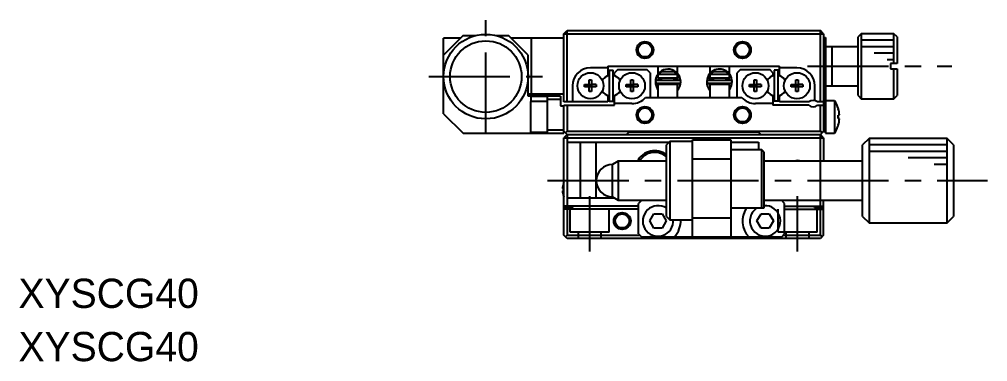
# Model space of a CAD drawing. Extents: x 35 to 355, y 20 to 260.
# Drawn here: x 38.1 to 187.2, y 20.4 to 73 of the extents above; entities that cross this region are included whole.
import ezdxf

# ---------------------------------------------------------------- set-up
doc = ezdxf.new("R2010")
doc.units = 0
doc.header["$LTSCALE"] = 10
doc.linetypes.add('CENTER', pattern=[2, 1.25, -0.25, 0.25, -0.25])
doc.linetypes.add('DASHED', pattern=[3.5, 2, -1.5])
doc.layers.get('0').update_dxf_attribs({"linetype": 'CONTINUOUS'})
doc.layers.add('CENTER', color=1, linetype='CENTER')
doc.styles.get("Standard").update_dxf_attribs({"font": 'FGP教科書体NT-M'})

msp = doc.modelspace()

# ---------------------------------------------------------------- linework, layer by layer
at = {"color": 7, "linetype": 'CONTINUOUS'}
for p, q in [((106.440198, 70.522405), (103.440198, 67.522405)), ((106.040198, 70.122405), (103.440198, 70.122405)), ((103.440198, 58.522405), (103.440198, 70.122405)), ((106.440198, 70.522405), (108.340198, 70.522405)), ((111.540198, 70.522405), (113.440198, 70.522405)), ((116.440198, 67.522405), (113.440198, 70.522405)), ((121.940198, 70.122405), (113.840198, 70.122405)), ((116.940198, 70.122405), (116.940198, 61.522405)), ((121.940198, 70.822405), (122.440198, 71.322405)), ((121.940198, 60.322405), (121.940198, 70.822405)), ((121.940198, 70.822405), (161.940198, 70.822405)), ((122.440198, 71.322405), (161.440198, 71.322405)), ((122.440198, 60.322405), (122.440198, 71.322405)), ((161.940198, 70.822405), (161.440198, 71.322405)), ((161.440198, 60.322405), (161.440198, 71.322405)), ((161.940198, 70.822405), (161.940198, 55.722405)), ((161.940198, 70.222405), (162.240198, 70.222405)), ((162.240198, 70.222405), (162.240198, 55.522405)), ((167.740198, 70.822405), (167.240198, 70.322405)), ((167.240198, 61.322405), (167.240198, 70.322405)), ((167.740198, 70.822405), (167.740198, 60.822405)), ((172.740198, 70.822405), (167.740198, 70.822405)), ((172.740198, 66.222405), (172.740198, 70.822405)), ((173.240198, 70.322405), (172.740198, 70.822405)), ((173.240198, 70.322405), (173.240198, 66.222405)), ((167.240198, 68.822405), (162.240198, 68.822405)), ((163.240198, 62.822405), (163.240198, 68.822405)), ((116.440198, 61.222405), (116.440198, 67.522405)), ((128.740198, 65.822405), (155.140198, 65.822405)), ((128.740198, 65.822405), (128.740198, 64.373211)), ((136.440198, 65.822405), (136.440198, 64.61373)), ((139.440198, 64.726261), (139.440198, 65.822405)), ((144.440198, 65.822405), (144.440198, 64.726204)), ((147.440198, 64.61274), (147.440198, 65.822405)), ((155.140198, 64.373211), (155.140198, 65.822405)), ((172.240198, 66.222405), (172.240198, 65.422405)), ((173.240198, 66.222405), (172.240198, 66.222405)), ((128.740198, 65.572405), (126.040198, 65.572405)), ((128.480102, 64.223045), (128.740198, 64.373211)), ((128.940198, 65.222405), (128.940198, 60.422405)), ((128.940198, 65.222405), (129.540198, 65.222405)), ((129.540198, 60.422405), (129.540198, 65.222405)), ((130.240198, 65.322405), (129.740198, 64.822405)), ((129.740198, 64.373211), (129.740198, 64.822405)), ((129.740198, 64.373211), (130.000293, 64.223045)), ((130.240198, 65.322405), (134.740198, 65.322405)), ((135.240198, 64.822405), (134.740198, 65.322405)), ((135.240198, 64.822405), (135.240198, 61.022405)), ((136.192836, 64.192463), (136.17122, 64.134566)), ((136.207524, 64.184533), (136.192483, 64.190781)), ((136.196864, 64.198223), (136.197775, 64.201009)), ((136.408582, 64.079978), (136.197758, 64.19524)), ((136.440198, 64.522405), (136.440198, 64.022405)), ((139.440198, 64.522405), (136.440198, 64.522405)), ((136.494514, 64.522405), (137.023682, 65.022405)), ((137.023682, 65.022405), (138.856713, 65.022405)), ((138.856713, 65.022405), (139.385881, 64.522405)), ((139.542668, 64.133117), (139.440186, 64.075966)), ((139.440198, 64.022405), (139.440198, 64.522405)), ((139.492455, 64.096766), (139.505394, 64.103537)), ((139.505394, 64.103537), (139.518967, 64.110382)), ((139.518967, 64.110382), (139.53308, 64.117252)), ((139.53308, 64.117252), (139.547636, 64.124102)), ((139.776403, 64.201272), (139.542668, 64.133117)), ((139.547636, 64.124102), (139.562534, 64.130883)), ((139.562534, 64.130883), (139.577673, 64.137549)), ((139.577673, 64.137549), (139.592947, 64.144054)), ((139.592947, 64.144054), (139.608252, 64.150353)), ((139.608252, 64.150353), (139.623481, 64.156403)), ((139.623481, 64.156403), (139.638531, 64.162162)), ((139.638531, 64.162162), (139.653296, 64.167591)), ((139.653296, 64.167591), (139.667677, 64.172652)), ((139.667677, 64.172652), (139.681572, 64.177309)), ((139.681572, 64.177309), (139.694888, 64.181532)), ((139.694888, 64.181532), (139.707531, 64.185291)), ((139.707531, 64.185291), (139.719416, 64.18856)), ((139.719416, 64.18856), (139.730459, 64.191316)), ((139.730459, 64.191316), (139.740585, 64.193541)), ((139.740585, 64.193541), (139.749724, 64.195219)), ((139.749724, 64.195219), (139.757814, 64.196339)), ((139.757814, 64.196339), (139.764797, 64.196893)), ((139.764797, 64.196893), (139.770627, 64.196876)), ((139.770627, 64.196876), (139.775263, 64.19629)), ((139.775263, 64.19629), (139.778817, 64.195063)), ((139.778817, 64.195063), (139.780987, 64.193219)), ((139.780987, 64.193219), (139.781403, 64.192463)), ((139.788653, 64.174736), (139.781403, 64.192463)), ((139.800448, 64.142363), (139.788653, 64.174736)), ((139.810607, 64.109452), (139.800448, 64.142363)), ((139.935642, 63.454379), (139.802099, 64.13837)), ((139.819106, 64.076083), (139.810607, 64.109452)), ((144.07872, 64.139459), (143.944737, 63.453198)), ((144.07576, 64.129496), (144.066245, 64.096375)), ((144.086924, 64.162111), (144.07576, 64.129496)), ((144.098992, 64.192463), (144.086924, 64.162111)), ((144.099408, 64.193219), (144.098992, 64.192463)), ((144.101578, 64.195063), (144.099408, 64.193219)), ((144.104336, 64.201855), (144.1003, 64.192425)), ((144.105132, 64.19629), (144.101578, 64.195063)), ((144.103992, 64.201272), (144.337727, 64.133117)), ((144.109768, 64.196876), (144.105132, 64.19629)), ((144.115598, 64.196893), (144.109768, 64.196876)), ((144.122581, 64.196339), (144.115598, 64.196893)), ((144.130671, 64.195219), (144.122581, 64.196339)), ((144.13981, 64.193541), (144.130671, 64.195219)), ((144.149936, 64.191316), (144.13981, 64.193541)), ((144.160979, 64.18856), (144.149936, 64.191316)), ((144.172864, 64.185291), (144.160979, 64.18856)), ((144.185507, 64.181532), (144.172864, 64.185291)), ((144.198823, 64.177309), (144.185507, 64.181532)), ((144.212718, 64.172652), (144.198823, 64.177309)), ((144.227099, 64.167591), (144.212718, 64.172652)), ((144.241865, 64.162162), (144.227099, 64.167591)), ((144.256914, 64.156403), (144.241865, 64.162162)), ((144.272144, 64.150353), (144.256914, 64.156403)), ((144.287448, 64.144054), (144.272144, 64.150353)), ((144.302722, 64.137549), (144.287448, 64.144054)), ((144.317861, 64.130883), (144.302722, 64.137549)), ((144.332759, 64.124102), (144.317861, 64.130883)), ((144.347315, 64.117252), (144.332759, 64.124102)), ((144.337727, 64.133117), (144.44021, 64.075966)), ((144.361428, 64.110382), (144.347315, 64.117252)), ((144.375001, 64.103537), (144.361428, 64.110382)), ((144.387941, 64.096766), (144.375001, 64.103537)), ((144.440198, 64.522405), (144.440198, 64.022405)), ((147.440198, 64.522405), (144.440198, 64.522405)), ((144.494514, 64.522405), (145.023682, 65.022405)), ((145.023682, 65.022405), (146.856713, 65.022405)), ((146.856713, 65.022405), (147.385881, 64.522405)), ((147.440198, 64.022405), (147.440198, 64.522405)), ((147.471813, 64.079978), (147.682638, 64.19524)), ((147.672871, 64.184533), (147.687912, 64.190781)), ((147.682638, 64.19524), (147.682621, 64.201009)), ((147.708285, 64.137299), (147.687559, 64.192463)), ((149.140198, 65.322405), (148.640198, 64.822405)), ((148.640198, 61.022405), (148.640198, 64.822405)), ((149.140198, 65.322405), (153.640198, 65.322405)), ((154.140198, 64.822405), (153.640198, 65.322405)), ((154.140198, 64.373211), (153.880102, 64.223045)), ((154.140198, 64.822405), (154.140198, 64.373211)), ((154.340198, 65.222405), (154.340198, 60.422405)), ((154.940198, 65.222405), (154.340198, 65.222405)), ((154.940198, 60.422405), (154.940198, 65.222405)), ((157.840198, 65.572405), (155.140198, 65.572405)), ((155.400293, 64.223045), (155.140198, 64.373211)), ((172.240198, 65.422405), (173.240198, 65.422405)), ((172.740198, 60.822405), (172.740198, 65.422405)), ((173.240198, 65.422405), (173.240198, 61.322405)), ((123.290198, 62.822405), (123.290198, 60.322405)), ((125.153836, 62.642405), (125.153836, 63.002405)), ((125.153836, 63.002405), (125.860198, 63.002405)), ((125.860198, 62.642405), (125.153836, 62.642405)), ((125.860198, 63.708767), (126.220198, 63.708767)), ((125.860198, 63.002405), (125.860198, 63.708767)), ((125.87057, 62.992033), (125.860198, 63.002405)), ((125.87057, 62.652778), (125.860198, 62.642405)), ((125.860198, 61.936044), (125.860198, 62.642405)), ((125.87057, 62.652778), (125.87057, 62.992033)), ((125.87057, 62.992033), (126.209825, 62.992033)), ((126.209825, 62.652778), (125.87057, 62.652778)), ((126.209825, 62.992033), (126.220198, 63.002405)), ((126.209825, 62.992033), (126.209825, 62.652778)), ((126.209825, 62.652778), (126.220198, 62.642405)), ((126.220198, 63.708767), (126.220198, 63.002405)), ((126.926559, 63.002405), (126.220198, 63.002405)), ((126.220198, 62.642405), (126.220198, 61.936044)), ((126.926559, 62.642405), (126.220198, 62.642405)), ((126.926559, 63.002405), (126.926559, 62.642405)), ((131.553836, 62.642405), (131.553836, 63.002405)), ((131.553836, 63.002405), (132.260198, 63.002405)), ((132.260198, 62.642405), (131.553836, 62.642405)), ((132.260198, 63.708767), (132.620198, 63.708767)), ((132.260198, 63.002405), (132.260198, 63.708767)), ((132.27057, 62.992033), (132.260198, 63.002405)), ((132.27057, 62.652778), (132.260198, 62.642405)), ((132.260198, 61.936044), (132.260198, 62.642405)), ((132.27057, 62.652778), (132.27057, 62.992033)), ((132.27057, 62.992033), (132.609825, 62.992033)), ((132.609825, 62.652778), (132.27057, 62.652778)), ((132.609825, 62.992033), (132.620198, 63.002405)), ((132.609825, 62.992033), (132.609825, 62.652778)), ((132.609825, 62.652778), (132.620198, 62.642405)), ((132.620198, 63.708767), (132.620198, 63.002405)), ((133.326559, 63.002405), (132.620198, 63.002405)), ((132.620198, 62.642405), (132.620198, 61.936044)), ((133.326559, 62.642405), (132.620198, 62.642405)), ((133.326559, 63.002405), (133.326559, 62.642405)), ((139.737119, 63.628887), (136.237119, 63.628887)), ((136.237119, 63.228887), (139.737119, 63.228887)), ((136.440211, 64.068365), (136.408582, 64.079978)), ((136.440198, 64.022405), (139.440198, 64.022405)), ((139.440198, 63.022405), (136.440198, 63.022405)), ((136.440198, 63.022405), (136.440198, 61.022405)), ((136.448917, 63.628979), (136.554413, 64.022586)), ((136.490424, 63.022315), (136.449221, 63.228883)), ((136.537918, 63.927481), (136.53853, 63.942285)), ((136.53807, 63.912669), (136.537918, 63.927481)), ((136.538983, 63.897888), (136.53807, 63.912669)), ((136.53853, 63.942285), (136.539903, 63.957042)), ((136.540654, 63.88318), (136.538983, 63.897888)), ((136.539903, 63.957042), (136.542034, 63.97171)), ((136.543077, 63.868582), (136.540654, 63.88318)), ((136.542034, 63.97171), (136.544917, 63.986251)), ((136.546244, 63.854134), (136.543077, 63.868582)), ((136.544917, 63.986251), (136.548544, 64.000625)), ((136.550144, 63.839874), (136.546244, 63.854134)), ((136.548544, 64.000625), (136.552903, 64.014794)), ((136.554765, 63.825837), (136.550144, 63.839874)), ((136.552903, 64.014794), (136.55758, 64.027692)), ((136.560092, 63.81206), (136.554765, 63.825837)), ((136.55562, 63.822405), (136.940198, 63.822405)), ((136.566109, 63.798578), (136.560092, 63.81206)), ((136.572798, 63.785423), (136.566109, 63.798578)), ((136.580139, 63.772629), (136.572798, 63.785423)), ((136.588112, 63.760225), (136.580139, 63.772629)), ((136.596693, 63.74824), (136.588112, 63.760225)), ((136.60586, 63.736704), (136.596693, 63.74824)), ((136.615587, 63.725641), (136.60586, 63.736704)), ((136.625849, 63.715078), (136.615587, 63.725641)), ((136.636619, 63.705038), (136.625849, 63.715078)), ((136.647869, 63.695543), (136.636619, 63.705038)), ((136.65957, 63.686613), (136.647869, 63.695543)), ((136.671695, 63.678269), (136.65957, 63.686613)), ((136.684212, 63.670527), (136.671695, 63.678269)), ((136.697091, 63.663405), (136.684212, 63.670527)), ((136.710302, 63.656917), (136.697091, 63.663405)), ((136.723812, 63.651078), (136.710302, 63.656917)), ((136.737591, 63.645899), (136.723812, 63.651078)), ((136.751605, 63.641392), (136.737591, 63.645899)), ((136.765821, 63.637566), (136.751605, 63.641392)), ((136.780208, 63.634429), (136.765821, 63.637566)), ((136.794731, 63.631988), (136.780208, 63.634429)), ((136.809357, 63.630248), (136.794731, 63.631988)), ((136.824052, 63.629214), (136.809357, 63.630248)), ((136.838007, 63.628887), (136.824052, 63.629214)), ((136.940198, 64.022405), (136.940198, 63.628887)), ((136.940198, 63.228887), (136.940198, 63.022405)), ((138.940198, 63.628887), (138.940198, 64.022405)), ((138.940198, 63.822405), (139.418524, 63.822405)), ((138.940198, 63.022405), (138.940198, 63.228887)), ((139.141556, 63.628937), (139.136232, 63.628887)), ((139.156278, 63.629557), (139.141556, 63.628937)), ((139.170956, 63.630884), (139.156278, 63.629557)), ((139.185555, 63.632917), (139.170956, 63.630884)), ((139.200043, 63.635652), (139.185555, 63.632917)), ((139.214385, 63.639082), (139.200043, 63.635652)), ((139.228547, 63.643203), (139.214385, 63.639082)), ((139.242497, 63.648005), (139.228547, 63.643203)), ((139.2562, 63.653478), (139.242497, 63.648005)), ((139.269624, 63.659613), (139.2562, 63.653478)), ((139.282737, 63.666395), (139.269624, 63.659613)), ((139.295507, 63.673812), (139.282737, 63.666395)), ((139.307901, 63.681848), (139.295507, 63.673812)), ((139.319888, 63.690484), (139.307901, 63.681848)), ((139.331439, 63.699704), (139.319888, 63.690484)), ((139.342523, 63.709486), (139.331439, 63.699704)), ((139.353112, 63.719809), (139.342523, 63.709486)), ((139.363176, 63.73065), (139.353112, 63.719809)), ((139.37269, 63.741983), (139.363176, 63.73065)), ((139.381627, 63.753782), (139.37269, 63.741983)), ((139.389961, 63.766018), (139.381627, 63.753782)), ((139.397669, 63.778664), (139.389961, 63.766018)), ((139.40473, 63.791686), (139.397669, 63.778664)), ((139.411122, 63.805053), (139.40473, 63.791686)), ((139.416827, 63.81873), (139.411122, 63.805053)), ((139.413311, 64.03591), (139.41893, 64.021666)), ((139.421827, 63.832683), (139.416827, 63.81873)), ((139.41893, 64.021666), (139.423633, 64.00765)), ((139.426108, 63.846875), (139.421827, 63.832683)), ((139.423633, 64.00765), (139.427615, 63.993406)), ((139.429656, 63.861269), (139.426108, 63.846875)), ((139.427615, 63.993406), (139.430863, 63.97897)), ((139.43246, 63.875825), (139.429656, 63.861269)), ((139.430863, 63.97897), (139.433366, 63.964381)), ((139.434513, 63.890507), (139.43246, 63.875825)), ((139.433366, 63.964381), (139.435117, 63.949677)), ((139.435808, 63.905272), (139.434513, 63.890507)), ((139.435117, 63.949677), (139.43611, 63.934897)), ((139.43634, 63.920083), (139.435808, 63.905272)), ((139.43611, 63.934897), (139.43634, 63.920083)), ((139.440198, 64.06561), (139.448739, 64.071335)), ((139.440198, 61.022405), (139.440198, 63.022405)), ((139.477281, 62.999198), (139.440637, 62.888147)), ((139.448739, 64.071335), (139.458305, 64.077356)), ((139.458305, 64.077356), (139.468829, 64.08363)), ((139.468829, 64.08363), (139.480238, 64.090115)), ((139.525303, 63.228865), (139.477281, 62.999198)), ((139.480238, 64.090115), (139.492455, 64.096766)), ((139.769101, 63.626242), (139.774721, 63.638313)), ((139.774721, 63.638313), (139.788196, 63.670092)), ((139.788196, 63.670092), (139.80006, 63.702487)), ((139.80006, 63.702487), (139.810286, 63.735418)), ((139.810286, 63.735418), (139.818848, 63.768805)), ((139.818848, 63.768805), (139.825727, 63.802564)), ((139.825925, 64.042339), (139.819106, 64.076083)), ((139.825727, 63.802564), (139.830907, 63.836614)), ((139.831047, 64.0083), (139.825925, 64.042339)), ((139.830907, 63.836614), (139.834376, 63.870872)), ((139.834459, 63.974051), (139.831047, 64.0083)), ((139.834376, 63.870872), (139.836126, 63.905253)), ((139.836153, 63.939674), (139.834459, 63.974051)), ((139.836126, 63.905253), (139.836153, 63.939674)), ((144.045062, 63.960495), (144.044047, 63.92609)), ((144.044047, 63.92609), (144.044754, 63.891679)), ((144.044754, 63.891679), (144.047183, 63.857345)), ((144.047798, 63.994809), (144.045062, 63.960495)), ((144.047183, 63.857345), (144.051325, 63.823171)), ((144.052248, 64.028949), (144.047798, 63.994809)), ((144.051325, 63.823171), (144.057173, 63.789242)), ((144.058402, 64.062832), (144.052248, 64.028949)), ((144.057173, 63.789242), (144.064712, 63.755639)), ((144.066245, 64.096375), (144.058402, 64.062832)), ((144.064712, 63.755639), (144.073923, 63.722445)), ((144.073923, 63.722445), (144.084785, 63.68974)), ((144.084785, 63.68974), (144.097271, 63.657604)), ((144.097271, 63.657604), (144.11127, 63.62629)), ((147.643276, 63.628887), (144.143276, 63.628887)), ((144.143276, 63.228887), (147.643276, 63.228887)), ((144.404593, 62.994114), (144.355096, 63.228836)), ((144.400157, 64.090115), (144.387941, 64.096766)), ((144.411566, 64.08363), (144.400157, 64.090115)), ((144.439964, 62.887595), (144.404593, 62.994114)), ((144.42209, 64.077356), (144.411566, 64.08363)), ((144.431656, 64.071335), (144.42209, 64.077356)), ((144.440198, 64.06561), (144.431656, 64.071335)), ((144.440198, 64.022405), (147.440198, 64.022405)), ((147.440198, 63.022405), (144.440198, 63.022405)), ((144.440198, 63.022405), (144.440198, 61.022405)), ((144.444075, 63.927481), (144.444686, 63.942285)), ((144.444226, 63.912669), (144.444075, 63.927481)), ((144.445139, 63.897888), (144.444226, 63.912669)), ((144.444686, 63.942285), (144.446059, 63.957042)), ((144.44681, 63.88318), (144.445139, 63.897888)), ((144.446059, 63.957042), (144.44819, 63.97171)), ((144.449233, 63.868582), (144.44681, 63.88318)), ((144.44819, 63.97171), (144.451073, 63.986251)), ((144.4524, 63.854134), (144.449233, 63.868582)), ((144.451073, 63.986251), (144.4547, 64.000625)), ((144.4563, 63.839874), (144.4524, 63.854134)), ((144.4547, 64.000625), (144.45906, 64.014794)), ((144.460921, 63.825837), (144.4563, 63.839874)), ((144.45906, 64.014794), (144.464139, 64.02872)), ((144.466248, 63.81206), (144.460921, 63.825837)), ((144.461868, 63.822405), (144.940198, 63.822405)), ((144.464139, 64.02872), (144.467084, 64.03591)), ((144.472265, 63.798578), (144.466248, 63.81206)), ((144.478954, 63.785423), (144.472265, 63.798578)), ((144.486295, 63.772629), (144.478954, 63.785423)), ((144.494268, 63.760225), (144.486295, 63.772629)), ((144.50285, 63.74824), (144.494268, 63.760225)), ((144.512016, 63.736704), (144.50285, 63.74824)), ((144.521744, 63.725641), (144.512016, 63.736704)), ((144.532005, 63.715078), (144.521744, 63.725641)), ((144.542775, 63.705038), (144.532005, 63.715078)), ((144.554025, 63.695543), (144.542775, 63.705038)), ((144.565727, 63.686613), (144.554025, 63.695543)), ((144.577851, 63.678269), (144.565727, 63.686613)), ((144.590368, 63.670527), (144.577851, 63.678269)), ((144.603247, 63.663405), (144.590368, 63.670527)), ((144.616458, 63.656917), (144.603247, 63.663405)), ((144.629968, 63.651078), (144.616458, 63.656917)), ((144.643747, 63.645899), (144.629968, 63.651078)), ((144.657761, 63.641392), (144.643747, 63.645899)), ((144.671978, 63.637566), (144.657761, 63.641392)), ((144.686364, 63.634429), (144.671978, 63.637566)), ((144.700887, 63.631988), (144.686364, 63.634429)), ((144.715514, 63.630248), (144.700887, 63.631988)), ((144.730208, 63.629214), (144.715514, 63.630248)), ((144.744163, 63.628887), (144.730208, 63.629214)), ((144.940198, 64.022405), (144.940198, 63.628887)), ((144.940198, 63.228887), (144.940198, 63.022405)), ((146.940198, 63.628887), (146.940198, 64.022405)), ((146.940198, 63.822405), (147.324772, 63.822405)), ((146.940198, 63.022405), (146.940198, 63.228887)), ((147.047712, 63.628937), (147.042389, 63.628887)), ((147.062434, 63.629557), (147.047712, 63.628937)), ((147.077112, 63.630884), (147.062434, 63.629557)), ((147.091712, 63.632917), (147.077112, 63.630884)), ((147.106199, 63.635652), (147.091712, 63.632917)), ((147.120541, 63.639082), (147.106199, 63.635652)), ((147.134703, 63.643203), (147.120541, 63.639082)), ((147.148653, 63.648005), (147.134703, 63.643203)), ((147.162356, 63.653478), (147.148653, 63.648005)), ((147.175781, 63.659613), (147.162356, 63.653478)), ((147.188894, 63.666395), (147.175781, 63.659613)), ((147.201663, 63.673812), (147.188894, 63.666395)), ((147.214057, 63.681848), (147.201663, 63.673812)), ((147.226045, 63.690484), (147.214057, 63.681848)), ((147.237595, 63.699704), (147.226045, 63.690484)), ((147.24868, 63.709486), (147.237595, 63.699704)), ((147.259268, 63.719809), (147.24868, 63.709486)), ((147.269333, 63.73065), (147.259268, 63.719809)), ((147.278846, 63.741983), (147.269333, 63.73065)), ((147.287783, 63.753782), (147.278846, 63.741983)), ((147.296117, 63.766018), (147.287783, 63.753782)), ((147.303826, 63.778664), (147.296117, 63.766018)), ((147.310886, 63.791686), (147.303826, 63.778664)), ((147.317279, 63.805053), (147.310886, 63.791686)), ((147.322983, 63.81873), (147.317279, 63.805053)), ((147.319468, 64.03591), (147.325086, 64.021666)), ((147.327983, 63.832683), (147.322983, 63.81873)), ((147.325086, 64.021666), (147.329789, 64.00765)), ((147.326009, 64.022519), (147.431482, 63.628947)), ((147.332264, 63.846875), (147.327983, 63.832683)), ((147.329789, 64.00765), (147.333771, 63.993406)), ((147.335812, 63.861269), (147.332264, 63.846875)), ((147.333771, 63.993406), (147.337019, 63.97897)), ((147.338617, 63.875825), (147.335812, 63.861269)), ((147.337019, 63.97897), (147.339522, 63.964381)), ((147.340669, 63.890507), (147.338617, 63.875825)), ((147.339522, 63.964381), (147.341273, 63.949677)), ((147.341964, 63.905272), (147.340669, 63.890507)), ((147.341273, 63.949677), (147.342266, 63.934897)), ((147.342496, 63.920083), (147.341964, 63.905272)), ((147.342266, 63.934897), (147.342496, 63.920083)), ((147.431168, 63.228833), (147.389964, 63.022286)), ((147.440184, 64.068365), (147.471813, 64.079978)), ((147.440198, 61.022405), (147.440198, 63.022405)), ((150.553836, 62.642405), (150.553836, 63.002405)), ((150.553836, 63.002405), (151.260198, 63.002405)), ((151.260198, 62.642405), (150.553836, 62.642405)), ((151.260198, 63.708767), (151.620198, 63.708767)), ((151.260198, 63.002405), (151.260198, 63.708767)), ((151.27057, 62.992033), (151.260198, 63.002405)), ((151.27057, 62.652778), (151.260198, 62.642405)), ((151.260198, 61.936044), (151.260198, 62.642405)), ((151.27057, 62.652778), (151.27057, 62.992033)), ((151.27057, 62.992033), (151.609825, 62.992033)), ((151.609825, 62.652778), (151.27057, 62.652778)), ((151.609825, 62.992033), (151.620198, 63.002405)), ((151.609825, 62.992033), (151.609825, 62.652778)), ((151.609825, 62.652778), (151.620198, 62.642405)), ((151.620198, 63.708767), (151.620198, 63.002405)), ((152.326559, 63.002405), (151.620198, 63.002405)), ((151.620198, 62.642405), (151.620198, 61.936044)), ((152.326559, 62.642405), (151.620198, 62.642405)), ((152.326559, 63.002405), (152.326559, 62.642405)), ((156.953836, 62.642405), (156.953836, 63.002405)), ((156.953836, 63.002405), (157.660198, 63.002405)), ((157.660198, 62.642405), (156.953836, 62.642405)), ((157.660198, 63.708767), (158.020198, 63.708767)), ((157.660198, 63.002405), (157.660198, 63.708767)), ((157.67057, 62.992033), (157.660198, 63.002405)), ((157.67057, 62.652778), (157.660198, 62.642405)), ((157.660198, 61.936044), (157.660198, 62.642405)), ((157.67057, 62.652778), (157.67057, 62.992033)), ((157.67057, 62.992033), (158.009825, 62.992033)), ((158.009825, 62.652778), (157.67057, 62.652778)), ((158.009825, 62.992033), (158.020198, 63.002405)), ((158.009825, 62.992033), (158.009825, 62.652778)), ((158.009825, 62.652778), (158.020198, 62.642405)), ((158.020198, 63.708767), (158.020198, 63.002405)), ((158.726559, 63.002405), (158.020198, 63.002405)), ((158.020198, 62.642405), (158.020198, 61.936044)), ((158.726559, 62.642405), (158.020198, 62.642405)), ((158.726559, 63.002405), (158.726559, 62.642405)), ((160.590198, 60.540651), (160.590198, 62.822405)), ((162.240198, 62.822405), (167.240198, 62.822405)), ((121.940198, 61.522405), (116.440198, 61.522405)), ((121.440198, 61.222405), (116.440198, 61.222405)), ((116.940198, 60.372405), (116.940198, 61.222405)), ((119.440198, 61.182142), (116.940198, 61.182142)), ((119.440198, 55.522405), (119.440198, 61.222405)), ((121.440198, 61.222405), (121.440198, 59.722405)), ((126.220198, 61.936044), (125.860198, 61.936044)), ((128.740198, 61.2716), (128.480102, 61.421766)), ((128.740198, 61.2716), (128.740198, 60.322405)), ((130.000293, 61.421766), (129.740198, 61.2716)), ((129.740198, 59.822405), (129.740198, 61.2716)), ((132.620198, 61.936044), (132.260198, 61.936044)), ((151.620198, 61.936044), (151.260198, 61.936044)), ((153.880102, 61.421766), (154.140198, 61.2716)), ((154.140198, 61.2716), (154.140198, 59.822405)), ((155.140198, 61.2716), (155.400293, 61.421766)), ((155.140198, 60.322405), (155.140198, 61.2716)), ((158.020198, 61.936044), (157.660198, 61.936044)), ((167.240198, 61.322405), (167.740198, 60.822405)), ((172.740198, 60.822405), (173.240198, 61.322405)), ((116.840198, 60.372405), (116.840198, 55.672405)), ((119.440198, 60.372405), (116.840198, 60.372405)), ((121.440198, 60.722405), (119.440198, 60.722405)), ((121.440198, 59.722405), (121.940198, 59.722405)), ((128.740198, 60.322405), (121.940198, 60.322405)), ((121.940198, 59.822405), (129.740198, 59.822405)), ((121.940198, 55.522405), (121.940198, 59.822405)), ((122.440198, 59.822405), (122.440198, 55.822405)), ((128.940198, 60.422405), (129.540198, 60.422405)), ((132.440198, 60.072405), (129.740198, 60.072405)), ((134.51926, 61.022405), (149.361135, 61.022405)), ((154.140198, 60.072405), (151.440198, 60.072405)), ((159.67876, 59.822405), (154.140198, 59.822405)), ((154.940198, 60.422405), (154.340198, 60.422405)), ((159.67876, 60.322405), (155.140198, 60.322405)), ((161.940198, 60.322405), (161.001635, 60.322405)), ((161.001635, 59.822405), (161.940198, 59.822405)), ((161.440198, 55.822405), (161.440198, 59.822405)), ((163.631855, 60.522405), (162.240198, 60.522405)), ((163.631855, 60.522405), (163.631855, 55.522405)), ((167.740198, 60.822405), (172.740198, 60.822405)), ((103.440198, 58.522405), (106.440198, 55.522405)), ((164.202778, 59.280995), (164.209633, 59.284338)), ((164.202778, 58.282405), (164.37515, 58.282405)), ((164.202778, 57.762405), (164.202778, 58.282405)), ((164.37515, 57.762405), (164.202778, 57.762405)), ((164.209633, 56.760472), (164.202778, 56.763816)), ((106.440198, 55.522405), (121.940198, 55.522405)), ((116.840198, 55.672405), (119.440198, 55.672405)), ((116.940198, 55.522405), (116.940198, 55.672405)), ((116.940198, 55.591584), (119.440198, 55.591584)), ((119.440198, 56.022405), (121.940198, 56.022405)), ((122.440198, 55.322405), (121.940198, 55.822405)), ((122.440198, 55.322405), (121.940198, 54.822405)), ((122.440198, 55.822405), (122.190198, 55.572405)), ((122.440198, 55.822405), (161.440198, 55.822405)), ((122.440198, 55.322405), (161.440198, 55.322405)), ((122.440198, 55.322405), (122.440198, 44.322405)), ((131.590198, 55.322405), (131.940198, 55.672405)), ((151.940198, 55.672405), (131.940198, 55.672405)), ((151.940198, 55.672405), (152.290198, 55.322405)), ((161.690198, 55.572405), (161.440198, 55.822405)), ((161.940198, 55.822405), (161.440198, 55.322405)), ((161.940198, 54.822405), (161.440198, 55.322405)), ((161.440198, 44.322405), (161.440198, 55.322405)), ((162.240198, 55.722405), (161.940198, 55.722405)), ((162.240198, 55.522405), (163.631855, 55.522405)), ((121.940198, 39.822405), (121.940198, 54.822405)), ((121.940198, 54.822405), (161.940198, 54.822405)), ((122.440198, 54.122405), (138.140198, 54.122405)), ((124.440198, 54.122405), (124.440198, 45.522405)), ((126.940198, 45.522405), (126.940198, 54.122405)), ((138.240198, 54.222405), (137.740198, 53.722405)), ((137.740198, 42.722405), (137.740198, 53.722405)), ((138.240198, 54.222405), (138.240198, 42.222405)), ((141.740198, 54.222405), (138.240198, 54.222405)), ((141.740198, 54.522405), (147.640198, 54.522405)), ((141.740198, 39.522405), (141.740198, 54.522405)), ((147.640198, 54.522405), (147.640198, 39.522405)), ((147.640198, 54.122405), (151.940198, 54.122405)), ((151.940198, 54.122405), (151.940198, 52.972405)), ((161.940198, 54.822405), (161.940198, 51.222405)), ((168.940198, 54.722405), (167.940198, 53.722405)), ((167.940198, 42.722405), (167.940198, 53.722405)), ((180.940198, 54.722405), (168.940198, 54.722405)), ((168.940198, 54.722405), (168.940198, 41.722405)), ((180.940198, 41.722405), (180.940198, 54.722405)), ((181.940198, 53.722405), (180.940198, 54.722405)), ((181.940198, 53.722405), (181.940198, 42.722405)), ((152.440198, 52.972405), (147.640198, 52.972405)), ((152.440198, 43.972405), (152.440198, 52.972405)), ((152.740198, 52.672405), (152.440198, 52.972405)), ((152.740198, 52.672405), (152.740198, 43.972405)), ((130.306223, 51.222405), (129.440198, 50.722405)), ((129.440198, 45.722405), (129.440198, 50.722405)), ((137.740198, 51.222405), (130.306223, 51.222405)), ((130.306223, 51.222405), (130.306223, 45.222405)), ((147.640198, 51.522405), (141.740198, 51.522405)), ((167.940198, 51.222405), (152.740198, 51.222405)), ((121.866054, 47.711021), (121.870676, 47.708767)), ((121.750339, 47.002405), (121.870676, 47.002405)), ((121.870676, 46.642405), (121.750339, 46.642405)), ((121.870676, 47.002405), (121.870676, 46.642405)), ((121.870676, 45.936044), (121.866054, 45.933789)), ((129.786608, 45.522405), (122.440198, 45.522405)), ((129.440198, 45.722405), (130.306223, 45.222405)), ((130.306223, 45.222405), (137.740198, 45.222405)), ((133.940198, 45.222405), (133.440198, 44.722405)), ((133.440198, 40.022405), (133.440198, 44.722405)), ((152.740198, 45.222405), (167.940198, 45.222405)), ((155.940198, 44.722405), (155.440198, 45.222405)), ((155.940198, 40.022405), (155.940198, 44.722405)), ((161.940198, 39.822405), (161.940198, 45.222405)), ((133.440198, 44.322405), (121.940198, 44.322405)), ((121.940198, 44.072405), (123.340198, 44.072405)), ((133.440198, 43.822405), (121.940198, 43.822405)), ((122.440198, 43.822405), (122.440198, 39.822405)), ((123.340198, 44.072405), (123.340198, 44.322405)), ((152.740198, 43.972405), (147.640198, 43.972405)), ((155.940198, 44.322405), (161.940198, 44.322405)), ((155.940198, 43.822405), (161.940198, 43.822405)), ((160.540198, 44.072405), (160.540198, 44.322405)), ((161.940198, 44.072405), (160.540198, 44.072405)), ((161.440198, 39.822405), (161.440198, 43.822405)), ((135.170027, 42.022405), (135.805112, 43.122405)), ((135.805112, 40.922405), (135.170027, 42.022405)), ((135.805112, 43.122405), (137.075283, 43.122405)), ((137.075283, 43.122405), (137.710368, 42.022405)), ((137.710368, 42.022405), (137.075283, 40.922405)), ((137.740198, 42.722405), (138.240198, 42.222405)), ((138.240198, 42.222405), (141.740198, 42.222405)), ((141.740198, 42.522405), (147.640198, 42.522405)), ((151.670027, 42.022405), (152.305112, 43.122405)), ((152.305112, 40.922405), (151.670027, 42.022405)), ((152.305112, 43.122405), (153.575283, 43.122405)), ((153.575283, 43.122405), (154.210368, 42.022405)), ((154.210368, 42.022405), (153.575283, 40.922405)), ((167.940198, 42.722405), (168.940198, 41.722405)), ((180.940198, 41.722405), (181.940198, 42.722405)), ((137.075283, 40.922405), (135.805112, 40.922405)), ((153.575283, 40.922405), (152.305112, 40.922405)), ((168.940198, 41.722405), (180.940198, 41.722405)), ((122.440198, 39.322405), (121.940198, 39.822405)), ((122.440198, 39.822405), (122.190198, 39.572405)), ((122.440198, 39.822405), (133.640198, 39.822405)), ((161.440198, 39.322405), (122.440198, 39.322405)), ((133.440198, 40.022405), (133.940198, 39.522405)), ((155.440198, 39.522405), (133.940198, 39.522405)), ((138.958353, 39.591584), (138.987725, 39.522405)), ((150.39267, 39.522405), (150.422042, 39.591584)), ((155.440198, 39.522405), (155.940198, 40.022405)), ((155.740198, 39.822405), (161.440198, 39.822405)), ((161.690198, 39.572405), (161.440198, 39.822405)), ((161.940198, 39.822405), (161.440198, 39.322405))]:
    msp.add_line(p, q, dxfattribs=at)
at = {"color": 3, "linetype": 'CONTINUOUS'}
for p, q in [((172.740198, 69.822405), (167.740198, 69.822405)), ((172.740198, 68.822405), (167.740198, 68.822405)), ((172.740198, 67.822405), (169.740198, 67.822405)), ((172.740198, 66.822405), (171.740198, 66.822405)), ((180.940198, 53.722405), (168.940198, 53.722405)), ((180.940198, 52.722405), (168.940198, 52.722405)), ((180.940198, 51.722405), (174.940198, 51.722405)), ((180.940198, 50.722405), (178.940198, 50.722405))]:
    msp.add_line(p, q, dxfattribs=at)
at = {"color": 3, "linetype": 'DASHED'}
for p, q in [((122.940198, 40.322405), (122.940198, 43.822405)), ((128.940198, 40.322405), (128.940198, 43.822405)), ((154.940198, 40.322405), (154.940198, 43.822405)), ((160.940198, 40.322405), (160.940198, 43.822405)), ((128.940198, 40.322405), (122.940198, 40.322405)), ((124.190198, 39.322405), (124.190198, 40.322405)), ((127.690198, 39.322405), (127.690198, 40.322405)), ((160.940198, 40.322405), (154.940198, 40.322405)), ((156.190198, 39.322405), (156.190198, 40.322405)), ((159.690198, 39.322405), (159.690198, 40.322405))]:
    msp.add_line(p, q, dxfattribs=at)
at = {"color": 7, "linetype": 'CONTINUOUS'}
for centre, radius in [((109.940198, 64.222405), 6.5), ((109.940198, 64.222405), 5.5), ((134.440198, 68.322405), 1.075), ((149.440198, 68.322405), 1.075), ((126.040198, 62.822405), 2), ((132.440198, 62.822405), 2), ((151.440198, 62.822405), 2), ((157.840198, 62.822405), 2), ((134.440198, 58.322405), 1.075), ((149.440198, 58.322405), 1.075), ((130.940198, 42.022405), 1.075)]:
    msp.add_circle(centre, radius, dxfattribs=at)
at = {"color": 3, "linetype": 'CONTINUOUS'}
for centre in [(134.440198, 68.322405), (149.440198, 68.322405), (134.440198, 58.322405), (149.440198, 58.322405), (130.940198, 42.022405)]:
    msp.add_circle(centre, 1.3, dxfattribs=at)
at = {"color": 7, "linetype": 'CONTINUOUS'}
for centre, radius, start, end in [((126.040198, 62.822405), 2.75, 90, 180), ((129.355102, 62.707501), 1.75, 120, 148.118467), ((129.240199, 62.822405), 1.5875, 100.89309, 149.566818), ((129.240199, 62.822405), 1.5875, 30.433263, 79.106984), ((129.125293, 62.707501), 1.75, 31.881533, 60), ((137.987266, 63.42849), 1.948849, 23.070586, 179.197143), ((145.893273, 63.428883), 1.948828, 35.527392, 156.941699), ((145.887504, 63.42722), 1.95449, 0.807854, 35.46878), ((154.755102, 62.707501), 1.75, 120, 148.118467), ((154.640197, 62.822405), 1.5875, 100.893016, 149.566737), ((154.640197, 62.822405), 1.5875, 30.433182, 79.10691), ((154.525293, 62.707501), 1.75, 31.881533, 60), ((157.840198, 62.822405), 2.75, 0, 90), ((136.237119, 63.428887), 0.2, 90, 270), ((137.982286, 63.42757), 1.943782, 180.705552, 217.486733), ((137.983185, 63.430634), 1.952708, 318.275844, 359.150244), ((139.737119, 63.428887), 0.2, 270, 90), ((144.143276, 63.428887), 0.2, 90, 270), ((145.897403, 63.43071), 1.952902, 180.843123, 221.731914), ((145.896102, 63.428257), 1.945793, 322.533808, 359.180643), ((147.643276, 63.428887), 0.2, 270, 90), ((129.355102, 62.93731), 1.75, 211.881533, 240), ((129.240199, 62.822405), 1.5875, 210.433182, 259.10691), ((129.240199, 62.822405), 1.5875, 280.893016, 329.566737), ((129.125293, 62.93731), 1.75, 300, 328.118467), ((154.755102, 62.93731), 1.75, 211.881533, 240), ((154.640197, 62.822405), 1.5875, 210.433263, 259.106984), ((154.640197, 62.822405), 1.5875, 280.89309, 329.566818), ((154.525293, 62.93731), 1.75, 300, 328.118467), ((132.440198, 62.822405), 2.75, 270, 319.114807), ((151.440198, 62.822405), 2.75, 220.885193, 270), ((160.340198, 59.572405), 1, 48.590378, 131.409622), ((160.340198, 60.572405), 1, 228.590378, 311.409622), ((159.890198, 58.022405), 4.5, 16.285843, 33.748989), ((159.890198, 58.022405), 4.492483, 3.317816, 16.26943), ((159.890198, 58.022405), 4.5, 326.251011, 343.714157), ((159.890198, 58.022405), 4.492483, 343.73057, 356.682184), ((135.940198, 49.822405), 3, 53.130102, 152.181861), ((135.940198, 49.822405), 2.75, 49.114807, 149.396705), ((129.440198, 48.222405), 2.5, 90, 270), ((124.940198, 46.822405), 3.194933, 163.893288, 176.770291), ((124.940198, 46.822405), 3.2, 159.635865, 163.877467), ((124.940198, 46.822405), 3.194933, 183.229709, 196.106712), ((124.940198, 46.822405), 3.2, 196.122533, 200.364135), ((136.440198, 42.022405), 2.35, 56.413761, 4.882142), ((152.940198, 42.022405), 3.5, 146.141563, 223.989014), ((152.940198, 42.022405), 2.35, 123.923112, 94.882142), ((136.440198, 42.022405), 3.5, 316.010986, 3.275829)]:
    msp.add_arc(centre, radius, start, end, dxfattribs=at)
at = {"color": 3, "linetype": 'CONTINUOUS'}
msp.add_arc((157.940198, 49.822405), 1.5, 68.96053, 111.03947, dxfattribs=at)
at = {"layer": 'CENTER', "color": 1, "linetype": 'CENTER'}
for p, q in [((109.940198, 55.422405), (109.940198, 73.022405)), ((159.440198, 65.822405), (181.690198, 65.822405)), ((101.140198, 64.222405), (118.740198, 64.222405)), ((119.440198, 48.222405), (187.190198, 48.222405)), ((125.940198, 37.322405), (125.940198, 45.822405)), ((157.940198, 37.322405), (157.940198, 45.822405))]:
    msp.add_line(p, q, dxfattribs=at)

# ---------------------------------------------------------------- texts
at = {"color": 7}
for p in [(37.992668, 28.651447), (37.992668, 20.461141)]:
    msp.add_text('XYSCG40', height=4.5, dxfattribs=at).set_placement(p)

doc.saveas('drawing.dxf')
